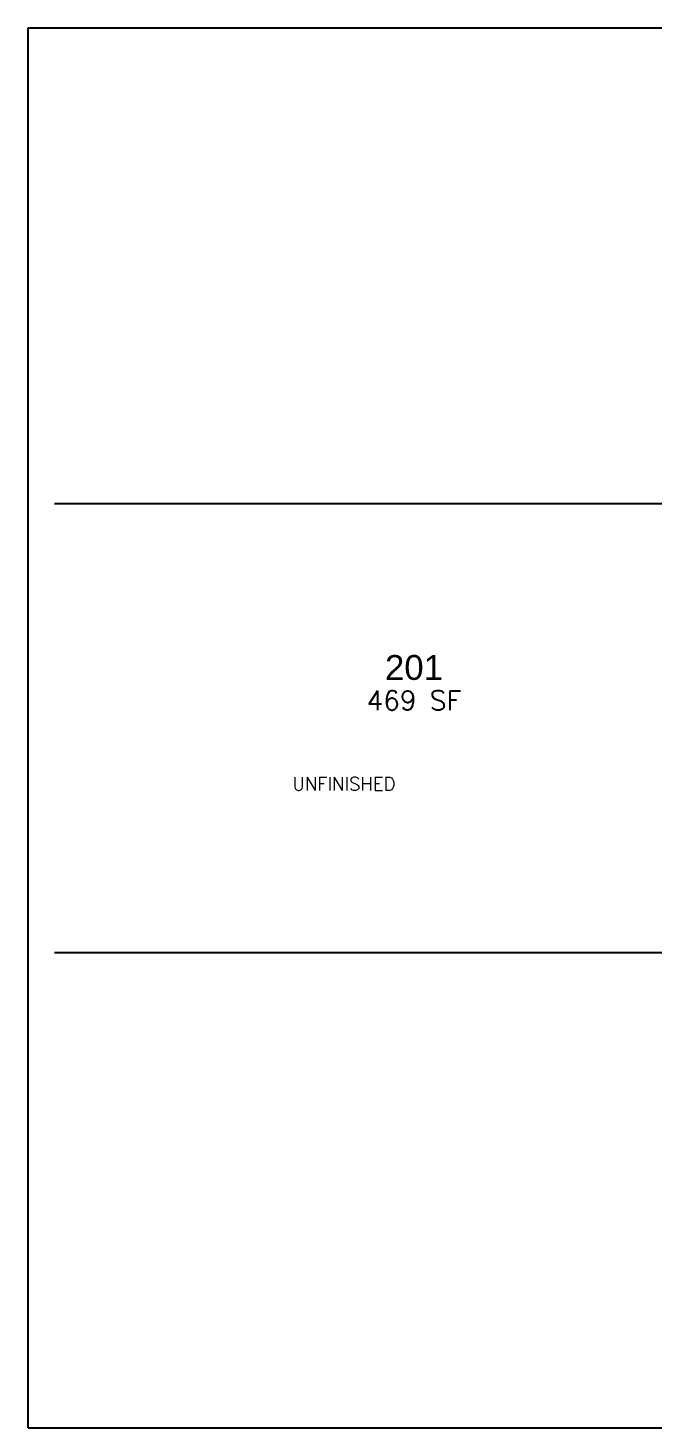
# Model space of a CAD drawing. Header units: inches. Extents: x -424 to 2944, y 0 to 2236.
# Drawn here: x 559 to 843, y 1600 to 2236 of the extents above; entities that cross this region are included whole.
import ezdxf
from ezdxf.enums import TextEntityAlignment as Align

# ---------------------------------------------------------------- set-up
doc = ezdxf.new("R2010")
doc.units = ezdxf.units.IN
doc.header["$MEASUREMENT"] = 0
doc.linetypes.add('HIDDEN', pattern=[0.375, 0.25, -0.125])
doc.layers.get('0').update_dxf_attribs({"linetype": 'CONTINUOUS'})
for name, color, linetype in [('A-ANNO-TEXT', 7, 'CONTINUOUS'), ('A-AREA-BOUN', 3, 'HIDDEN'), ('A-SPAC-ANOT', 4, 'CONTINUOUS'), ('A-SPAC-RMNO', 4, 'CONTINUOUS'), ('A-SPAC-RMTW', 4, 'CONTINUOUS'), ('L-SITE', 1, 'CONTINUOUS')]:
    doc.layers.add(name, color=color, linetype=linetype)
doc.styles.add('FAI1', font='arial.ttf')
doc.styles.add('ROMANS', font='ROMANS.shx')
doc.styles.add('simplex', font='simplex.shx')

# ---------------------------------------------------------------- blocks, each defined once
blk = doc.blocks.new('FMGRM1')
at = {"style": 'FAI1'}
for tag, p in [('DATA1', (0, -0.2836)), ('DATA2', (0, -0.443)), ('DATA3', (0, -0.6024)), ('DATA4', (0, -0.7618)), ('DATA5', (0, -0.9213))]:
    blk.add_attdef(tag, text='', height=0.1172, dxfattribs=at).set_placement(p, align=Align.CENTER)
at = {"layer": 'A-SPAC-RMNO', "style": 'FAI1'}
blk.add_attdef('RMNUMB', text='', height=0.16, dxfattribs=at).set_placement((0, 0), align=Align.MIDDLE)

msp = doc.modelspace()

# ---------------------------------------------------------------- linework, layer by layer
at = {"layer": 'A-AREA-BOUN'}
for p, q in [((570.69, 2019.79), (898.69, 2019.79)), ((570.69, 1815.79), (1006.69, 1815.79))]:
    msp.add_line(p, q, dxfattribs=at)
at = {"layer": 'L-SITE'}
for p, q in [((558.69, 2235.79), (928.69, 2235.79)), ((558.69, 1599.79), (558.69, 2235.79)), ((558.69, 1599.79), (1162.69, 1599.79))]:
    msp.add_line(p, q, dxfattribs=at)

# ---------------------------------------------------------------- block references
at = {"layer": 'A-SPAC-RMTW'}
ref = msp.add_blockref('FMGRM1', (734, 1945.3), dxfattribs=dict(at, xscale=70.54999999999998, yscale=70.54999999999998, zscale=70.54999999999998))
ref.add_attrib('RMNUMB', '201', dxfattribs={"layer": 'A-SPAC-RMNO', "height": 11.288, "style": 'FAI1'}).set_placement((734, 1945.3), align=Align.MIDDLE)

# ---------------------------------------------------------------- texts
at = {"layer": 'A-ANNO-TEXT', "style": 'simplex'}
msp.add_text('UNFINISHED', height=6, dxfattribs=at).set_placement((678.79, 1889.43))
at = {"layer": 'A-SPAC-ANOT', "style": 'ROMANS'}
msp.add_text('469 SF', height=8.819, dxfattribs=at).set_placement((734, 1925.9), align=Align.CENTER)

doc.saveas('drawing.dxf')
